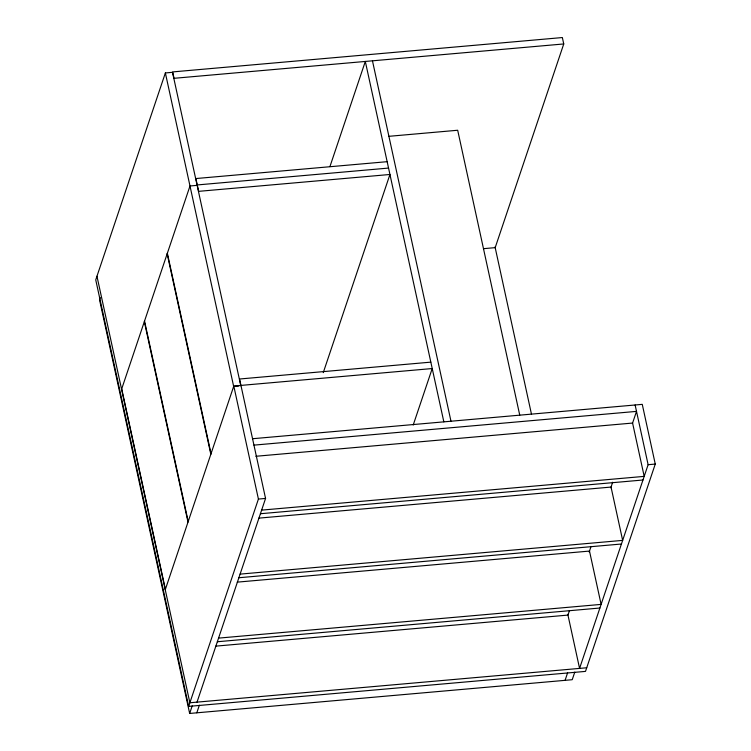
<?xml version="1.0" encoding="UTF-8"?>
<svg xmlns="http://www.w3.org/2000/svg" width="751" height="751" viewBox="0 0 751 751"><rect width="100%" height="100%" fill="white"/><g stroke="black" fill="none" stroke-linecap="round" stroke-linejoin="round"><path stroke-width="1.13" d="M240.808 385.817L172.505 72.321L165.37 72.95L95.734 279.87L188.651 706.391L585.498 671.394L655.266 464.071L642.265 404.357L252.552 438.725M100.258 297.556L99.526 299.724L189.656 713.45L572.224 679.711L574.778 672.126M121.578 389.271L189.994 185.976L197.128 185.347M165.248 589.732L233.796 386.042L432.219 368.544L413.219 425M329.924 166.619L365.315 61.441L443.841 421.855M188.651 706.391L258.419 499.068L233.796 386.042M189.656 713.45L192.209 705.865M197.015 702.138L265.563 498.439L239.55 379.011L430.83 362.142M196.8 712.821L199.353 705.236M323.259 372.637L389.947 174.476L198.658 191.345L195.87 178.55L387.159 161.681M563.748 43.952L174.035 78.311L172.646 71.918L562.349 37.55L563.748 43.952L495.191 247.642L483.522 248.675M569.446 610.657L567.963 615.088L215.725 646.142M589.197 551.985L591.056 546.446M610.807 487.774L612.666 482.236M632.417 423.564L636.51 411.388L253.951 445.127M565.081 680.34L567.634 672.755M635.121 404.986L648.122 464.7L579.575 668.399L567.794 614.318M388.905 136.316L457.688 130.252L519.748 415.153M197.269 184.943L388.549 168.074M234.678 386.352L238.762 385.995M255.856 456.279L632.586 423.057L644.198 476.378L261.639 510.117M258.419 499.068L265.563 498.439M648.122 464.7L655.266 464.071M260.419 513.731L642.978 480.002M258.804 518.134L611.042 487.07L622.654 540.382L240.095 574.121M238.874 577.744L621.434 544.006M237.26 582.138L589.497 551.074L601.119 604.395L218.55 638.125M217.339 641.748L599.899 608.019M586.719 667.77L189.872 702.767L96.954 276.246M495.04 246.966L531.417 413.914M372.458 60.812L450.975 421.227M165.37 72.95L233.664 386.446M167.36 253.209L211.04 453.67M167.163 253.81L210.834 454.271M144.539 321.034L188.21 521.504M144.333 321.644L188.003 522.105M121.709 388.868L165.38 589.338"/></g></svg>
